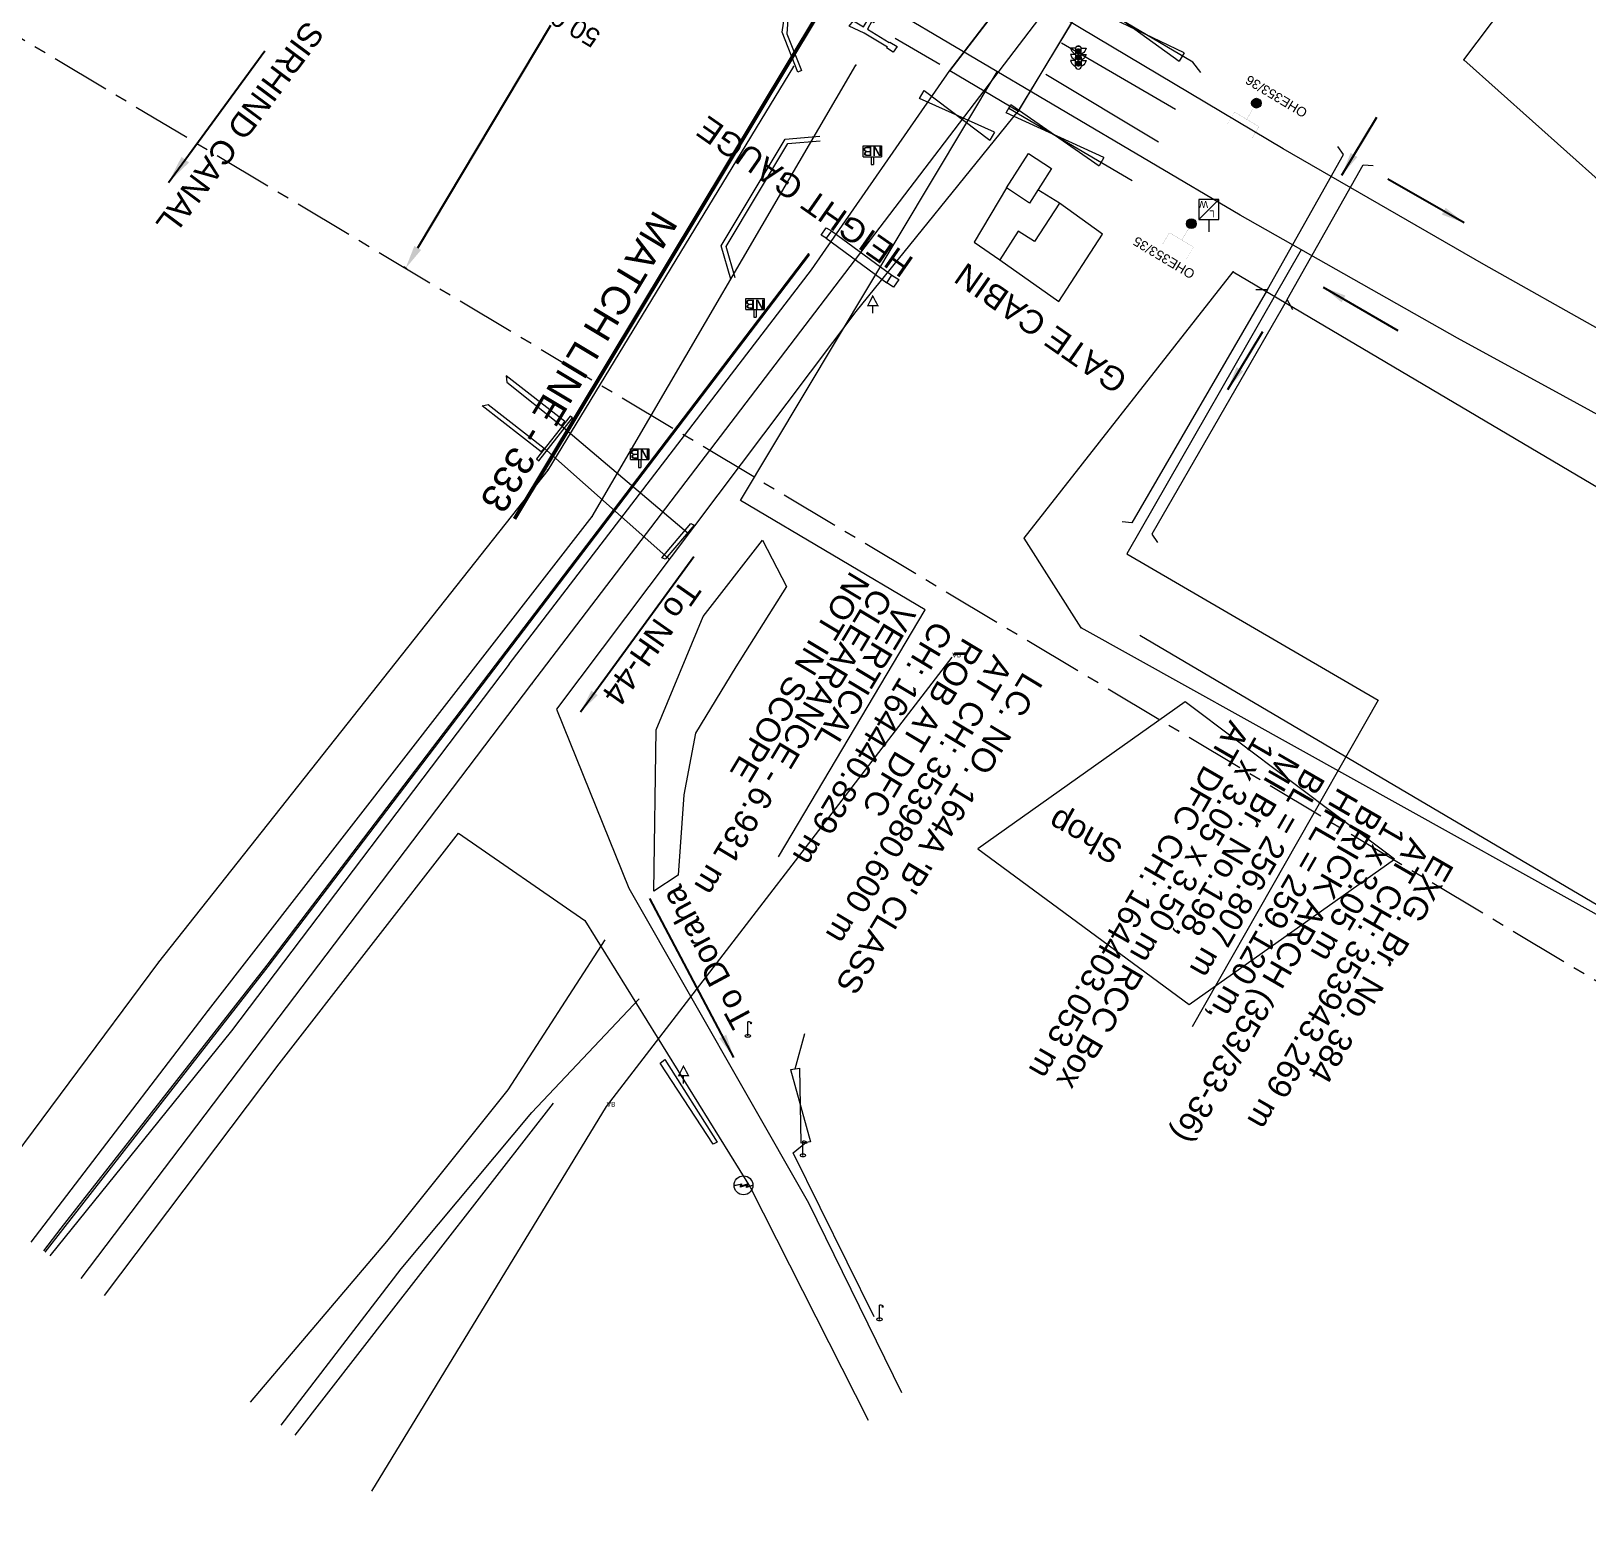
# Model space of a CAD drawing. Header units: metres. Extents: x 593168 to 611286, y 3401475 to 3412398.
# Drawn here: x 599181.3 to 599346.1, y 3408532.4 to 3408689.2 of the extents above; entities that cross this region are included whole.
import ezdxf
from ezdxf.enums import TextEntityAlignment as Align

# ---------------------------------------------------------------- set-up
doc = ezdxf.new("R2010")
doc.units = ezdxf.units.M
doc.header["$MEASUREMENT"] = 0
doc.linetypes.add('CENTER', pattern=[2, 1.25, -0.25, 0.25, -0.25])
doc.linetypes.add('PHANTOM2', pattern=[1.25, 0.625, -0.125, 0.125, -0.125, 0.125, -0.125])
doc.layers.get('Defpoints').update_dxf_attribs({"lineweight": 0})
for name, color, linetype, lineweight in [('Arch', 7, 'Continuous', 0), ('BRIDGE DETAILS PLAN', 7, 'Continuous', 0), ('Bridge Parapet', 7, 'Continuous', 0), ('CANAL BOTTOM', 5, 'Continuous', 0), ('CANAL TOP', 5, 'Continuous', 0), ('Cart Track', 34, 'Continuous', 0), ('Commercial Building Pucca', 251, 'Continuous', 0), ('Compound Wall', 251, 'Continuous', 0), ('Culvert Parapet', 7, 'Continuous', 0), ('DFCC BOUNDARY', 6, 'CENTER', 0), ('Electric Pole', 251, 'Continuous', 0), ('Existing IR Track', 7, 'Continuous', 0), ('Gate', 251, 'Continuous', 0), ('Govt buliding', 251, 'Continuous', 0), ('Grill', 251, 'Continuous', 0), ('Lamp_Post', 251, 'Continuous', 0), ('LC DETAILS IN PLAN', 7, 'Continuous', 0), ('Name Board', 251, 'Continuous', 0), ('OHE MAST', 8, 'Continuous', 0), ('OHE MAST TEXT', 8, 'Continuous', 0), ('Pavers', 7, 'Continuous', 0), ('PROPOSED DFCC TRACK', 1, 'Continuous', 0), ('Retaining Wall', 251, 'Continuous', 0), ('SFL', 7, 'Continuous', 0), ('Sign Board', 251, 'Continuous', 0), ('Subroad Centre', 34, 'Continuous', 0), ('Subroad Edge', 34, 'Continuous', 0), ('Text1', 251, 'Continuous', 0), ('Village Area', 251, 'Continuous', 0), ('Village Area text', 251, 'Continuous', 0), ('Water Logged Area', 5, 'Continuous', 0), ('Wing Wall', 7, 'Continuous', 0), ('WL', 7, 'Continuous', 0)]:
    doc.layers.add(name, color=color, linetype=linetype, lineweight=lineweight)
doc.layers.add('MATCH LINE', color=7, linetype='Continuous')
doc.styles.add('CUT-FILL', font='cut-fill.shx', dxfattribs={"height": 2})
doc.styles.add('NB', font='swissbo.ttf', dxfattribs={"height": 1.5})
doc.styles.get("Standard").update_dxf_attribs({"font": 'arial.ttf'})
doc.styles.add('Style-Arial', font='arial.ttf')
doc.dimstyles.new('ISO-25', dxfattribs={"dimtxt": 2.5, "dimasz": 2.5, "dimexe": 1.25, "dimexo": 0.625, "dimtad": 1, "dimtxsty": 'Standard', "dimcen": 2.5, "dimadec": 0, "dimazin": 0, "dimtfac": 1, "dimtmove": 0, "dimatfit": 3, "dimfxl": 1, "dimarcsym": 0})
doc.dimstyles.get("Standard").update_dxf_attribs({"dimtxt": 2.5, "dimasz": 0.18, "dimexe": 0.18, "dimexo": 0.0625, "dimgap": 0.09, "dimtad": 0, "dimtih": 1, "dimtoh": 1, "dimdec": 3, "dimzin": 0, "dimdsep": 46, "dimtxsty": 'Standard', "dimcen": 0.09, "dimaunit": 1, "dimadec": 4, "dimazin": 0, "dimtfac": 1, "dimtdec": 3, "dimtofl": 0, "dimtmove": 0, "dimatfit": 3, "dimfxl": 1, "dimtolj": 1, "dimtzin": 0, "dimarcsym": 0})

# ---------------------------------------------------------------- blocks, each defined once
blk = doc.blocks.new('GT')
at = {"layer": 'Gate'}
for p, q in [((-0.5, -0.5), (-0.5, 0.5)), ((-0.5, 0.5), (0.5, -0.5)), ((0.5, 0.5), (0.5, -0.5))]:
    blk.add_line(p, q, dxfattribs=at)
blk.add_lwpolyline([(0.5, 0.5), (-0.5, -0.5)], dxfattribs=at)
blk = doc.blocks.new('EP')
blk.add_hatch(color=8).paths.add_polyline_path([(-0.21, -0.05), (-0.21, 0.16), (-0.93, -0.01), (-0.31, 0.07), (-0.31, -0.19), (0.31, 0), (0.31, -0.24), (0.94, -0.01), (0.41, -0.1), (0.43, 0.15)])
at = {"color": 8}
for p, q in [((-0.93, -0.01), (-0.21, 0.16)), ((-0.31, 0.07), (-0.93, -0.01)), ((-0.31, -0.19), (-0.31, 0.07)), ((0.31, 0), (-0.31, -0.19)), ((-0.21, 0.16), (-0.21, -0.05)), ((-0.21, -0.05), (0.43, 0.15)), ((0.31, -0.24), (0.31, 0)), ((0.43, 0.15), (0.41, -0.1)), ((0.94, -0.01), (0.31, -0.24)), ((0.41, -0.1), (0.94, -0.01))]:
    blk.add_line(p, q, dxfattribs=at)
blk.add_circle((0, 0), 1, dxfattribs=at)
blk = doc.blocks.new('LP')
for points in [[(0, 0), (0, 1.5)], [(0.25, 1.35), (0.44, 1.35)]]:
    blk.add_lwpolyline(points)
for centre, radius, start, end in [((0.07, 0.99), 0.519, 57.6425, 97.3165), ((0.34, 1.33), 0.094, 11.7012, 168.0476)]:
    blk.add_arc(centre, radius, start, end)
at = {"extrusion": (0, 0, -1)}
blk.add_ellipse((0, 0.01), major_axis=(0.308, 0), ratio=0.400495, dxfattribs=at)
blk.add_ellipse((0.35, 1.36), major_axis=(0.0017, 0.0438), ratio=0.461056, start_param=1.74022, end_param=4.575836)
blk = doc.blocks.new('NB')
for p, q in [((-0.98, 0.82), (-0.98, 1.98)), ((-0.98, 1.98), (0.98, 1.98)), ((0.98, 1.98), (0.98, 0.82)), ((-0.98, 0.82), (0.98, 0.82)), ((-0.13, 0.82), (-0.13, 0)), ((-0.13, 0), (0.13, 0)), ((0.13, 0.82), (0.13, 0))]:
    blk.add_line(p, q)
at = {"style": 'NB', "width": 1.025371}
blk.add_text('NB', height=0.988, rotation=180, dxfattribs=at).set_placement((0, 1.39), align=Align.MIDDLE)
blk = doc.blocks.new('SIG')
for color, points in [(1, [(-0.22, 0.42, 0.180295), (-0.01, 0.33, -0.00255), (0.01, 0.33, -0.00255), (0.02, 0.33, 0.180295), (0.23, 0.42, -0.002654), (0.25, 0.44, 0.184495), (0.33, 0.65, 1.000001), (-0.32, 0.65, 0.184495), (-0.24, 0.44, -0.002654)]), (2, [(0.23, -0.23, -0.002654), (0.25, -0.21, 0.184495), (0.33, 0.01, 1.000001), (-0.32, 0.01, 0.184495), (-0.24, -0.21, -0.002654), (-0.22, -0.23, 0.180295), (-0.01, -0.32, -0.00255), (0.01, -0.32, -0.00255), (0.02, -0.32, 0.180295)]), (3, [(0.23, -0.88, -0.002654), (0.25, -0.86, 0.184495), (0.33, -0.64, 1.000001), (-0.32, -0.64, 0.184495), (-0.24, -0.86, -0.002654), (-0.22, -0.88, 0.395599)])]:
    blk.add_hatch(color=color).paths.add_polyline_path(points)
for p, q in [((-0.31, 0.98), (-0.32, -0.9)), ((0.33, -0.9), (0.32, 0.98))]:
    blk.add_line(p, q)
for points in [[(-0.31, 0.98), (-0.81, 0.98, 0.198758), (-0.42, 0.41, 0.003814), (-0.31, 0.39, 0.003814)], [(-0.31, 0.33), (-0.81, 0.33, 0.198758), (-0.42, -0.23, 0.003727), (-0.32, -0.26, 0.003727)], [(0.32, 0.98), (0.82, 0.98, -0.198758), (0.44, 0.41, -0.003814), (0.32, 0.39, -0.003814)], [(0.32, 0.33), (0.82, 0.33, -0.198758), (0.44, -0.23, -0.003727), (0.33, -0.26, -0.003727)], [(-0.32, -0.32), (-0.81, -0.32, 0.198758), (-0.42, -0.88, 0.003639), (-0.32, -0.9)], [(0.33, -0.32), (0.82, -0.32, -0.198758), (0.44, -0.88, -0.003639), (0.33, -0.9)]]:
    blk.add_lwpolyline(points, format="xyb")
for centre, radius, start, end in [((0.01, 0.91), 0.324, 12.4049, 167.5951), ((0.01, 0.81), 0.357, 27.7578, 152.2422), ((0.01, -0.9), 0.324, 181.4572, 358.5428)]:
    blk.add_arc(centre, radius, start, end)
blk = doc.blocks.new('TSB')
at = {"const_width": 0.132}
blk.add_lwpolyline([(-0.51, 0.84), (0.54, 0.84), (0, 1.85)], close=True, dxfattribs=at)
at = {"const_width": 0.142}
blk.add_lwpolyline([(0, 0.84), (0, 0)], dxfattribs=at)
blk = doc.blocks.new('WL')
at = {"layer": 'WL'}
for p, q in [((1.07, 3.42), (-1.06, 3.42)), ((-1.06, 3.42), (-1.06, 1.29)), ((1.07, 1.29), (1.07, 3.42)), ((-1.06, 1.29), (1.07, 1.29)), ((0, 1.29), (0, 0))]:
    blk.add_line(p, q, dxfattribs=at)
blk.add_lwpolyline([(-1.06, 1.29), (1.07, 3.42)], dxfattribs=at)
at = {"layer": 'WL', "style": 'CUT-FILL'}
for s, p in [('W', (-0.08, 3.25)), ('L', (0.61, 2.26))]:
    blk.add_text(s, height=0.739, rotation=180, dxfattribs=at).set_placement(p)
blk = doc.blocks.new('OHE MAST')
h = blk.add_hatch(color=256)
h.dxf.hatch_style = 1
edge = h.paths.add_edge_path()
edge.add_arc((0, 0), 0.514, 0, 360)
at = {"const_width": 0.01}
for points in [[(1.5, 3.5), (1.5, 2), (-1.5, 2), (-1.5, 3.5)], [(0, 2), (0, 0)]]:
    blk.add_lwpolyline(points, dxfattribs=at)
blk.add_circle((0, 0), 0.514)
blk = doc.blocks.new('*D191')
at = {"layer": 'Defpoints', "color": 0, "linetype": 'ByBlock', "ltscale": 5, "transparency": 16777216}
for p in [(599246.32, 3408707.17), (599220.64, 3408664.24), (599220.97, 3408664.04)]:
    blk.add_point(p, dxfattribs=at)
at = {"layer": 'DFCC BOUNDARY', "color": 0, "linetype": 'ByBlock', "lineweight": -2, "ltscale": 5, "transparency": 16777216}
for p, q in [((599246.43, 3408707.11), (599246.76, 3408706.91)), ((599245.37, 3408704.83), (599237.54, 3408691.75)), ((599222.25, 3408666.19), (599236.36, 3408689.78)), ((599220.74, 3408664.18), (599221.07, 3408663.98))]:
    blk.add_line(p, q, dxfattribs=at)
at = {"layer": 'DFCC BOUNDARY', "color": 0, "linetype": 'ByBlock', "ltscale": 5, "transparency": 16777216}
for points in [[(599245.01, 3408705.05), (599245.73, 3408704.62), (599246.65, 3408706.98)], [(599221.89, 3408666.4), (599222.61, 3408665.98), (599220.97, 3408664.04)]]:
    blk.add_solid(points, dxfattribs=at)
at = {"layer": 'DFCC BOUNDARY', "color": 0, "linetype": 'ByBlock', "ltscale": 5, "transparency": 16777216, "insert": (599236.95, 3408690.77), "char_height": 2, "attachment_point": 5, "rotation": 149, "style": 'Style-Arial'}
blk.add_mtext('\\A1;50.03 m', dxfattribs=at)
blk = doc.blocks.new('TerminatorOpen_0.5')
at = {"color": 0, "linetype": 'ByBlock', "lineweight": -2}
for q in [(-1, 0.25), (-1, 0), (-1, -0.25)]:
    blk.add_line((0, 0), q, dxfattribs=at)

msp = doc.modelspace()

# ---------------------------------------------------------------- linework, layer by layer
at = {"layer": 'Arch'}
for points in [[(599266.0698, 3408668.0054, 262.0173), (599265.5121, 3408667.237, 262.0113), (599264.9775, 3408667.5436, 261.8914), (599265.5351, 3408668.3121, 261.8914)], [(599271.952, 3408662.5067, 261.9973), (599272.4874, 3408663.3089, 262.0503), (599273.203, 3408662.8574, 261.9074), (599272.6669, 3408662.054, 261.9074)]]:
    msp.add_polyline3d(points, close=True, dxfattribs=at)
for points in [[(599266.0698, 3408668.0054, 262.0173), (599272.4874, 3408663.3089, 262.0503)], [(599265.5121, 3408667.237, 262.0113), (599271.952, 3408662.5067, 261.9973)]]:
    msp.add_polyline3d(points, dxfattribs=at)
at = {"layer": 'BRIDGE DETAILS PLAN', "lineweight": 13, "flags": 128}
msp.add_lwpolyline([(599315.8517, 3408665.9989), (599297.3687, 3408633.799), (599324.0086, 3408618.2935), (599304.2911, 3408583.712)], dxfattribs=at)
at = {"layer": 'Bridge Parapet'}
msp.add_polyline3d([(599258.784, 3408635.2341, 258.3414), (599261.3263, 3408630.324, 257.7376), (599255.9539, 3408621.8209, 256.9758), (599251.6838, 3408614.7926, 257.8975), (599250.4402, 3408608.2751, 258.8862), (599249.856, 3408599.7597, 259.85), (599247.2566, 3408598.0573, 260.1019), (599247.5062, 3408615.1539, 258.0825), (599252.4831, 3408627.1427, 256.8258)], close=True, dxfattribs=at)
at = {"layer": 'CANAL BOTTOM'}
msp.add_polyline3d([(599262.0685, 3408685.4233, 258.0345), (599236.0174, 3408642.6654, 258.3024), (599194.7875, 3408590.5289, 257.7216), (599175.752, 3408564.9767, 257.8996)], dxfattribs=at)
for p in [(599262.068, 3408685.423, 258.034), (599236.017, 3408642.665, 258.302), (599194.787, 3408590.529, 257.722)]:
    msp.add_point(p, dxfattribs=at)
at = {"layer": 'CANAL TOP'}
msp.add_polyline3d([(599181.3154, 3408560.903, 260.0235), (599200.0697, 3408585.4441, 259.9169), (599240.7206, 3408637.7539, 260.8697), (599268.673, 3408685.5672, 260.5947)], dxfattribs=at)
for p in [(599268.673, 3408685.567, 260.595), (599240.721, 3408637.754, 260.87), (599200.07, 3408585.444, 259.917)]:
    msp.add_point(p, dxfattribs=at)
at = {"layer": 'Cart Track'}
for points in [[(599242.0617, 3408592.8976, 260.1079), (599231.808, 3408577.0329, 260.6277), (599218.9387, 3408560.962, 262.3032), (599204.4976, 3408543.9282, 263.0013)], [(599207.7952, 3408541.5136, 263.0966), (599220.4858, 3408558.0486, 262.5602), (599234.3415, 3408574.6136, 260.6747), (599245.7224, 3408586.6574, 259.8819)]]:
    msp.add_polyline3d(points, dxfattribs=at)
at = {"layer": 'Commercial Building Pucca'}
msp.add_polyline3d([(599303.9874, 3408586.0493, 267.5297), (599325.7399, 3408601.4587, 263.6548), (599303.5539, 3408618.1363, 265.2484), (599281.5728, 3408602.565, 265.2484)], close=True, dxfattribs=at)
at = {"layer": 'Compound Wall'}
for points in [[(599284.6401, 3408672.5459, 263.8138), (599281.1826, 3408666.7935, 265.6933), (599283.9057, 3408664.9173, 265.6763)], [(599290.2447, 3408670.9331, 265.4983), (599287.9592, 3408672.354, 263.7968)], [(599421.289, 3408532.4277, 261.9943), (599378.2519, 3408578.304, 261.2485), (599298.763, 3408625.1497, 261.0896)], [(599262.2278, 3408579.235, 259.3901), (599263.2473, 3408582.9896, 259.4451)], [(599270.5946, 3408552.9807, 261.4425), (599262.01, 3408570.3678, 261.3715), (599263.3726, 3408571.4381, 259.4531)]]:
    msp.add_polyline3d(points, dxfattribs=at)
at = {"layer": 'Culvert Parapet'}
for points in [[(599234.8511, 3408643.854, 259.1462), (599235.0942, 3408643.6491, 259.1422), (599238.6387, 3408648.1824, 259.0962), (599238.3956, 3408648.3873, 259.0962)], [(599248.1181, 3408633.3873, 261.4505), (599251.1834, 3408636.9976, 261.5135), (599251.5389, 3408636.8351, 261.4705), (599248.4733, 3408633.2245, 261.4705)]]:
    msp.add_polyline3d(points, close=True, dxfattribs=at)
at = {"layer": 'DFCC BOUNDARY', "ltscale": 5}
msp.add_line((599115.1914, 3408727.3307), (599415.1303, 3408547.8723), dxfattribs=at)
at = {"layer": 'Existing IR Track', "color": 0, "lineweight": 15, "flags": 128}
for points in [[(599347.8801, 3408657.3091), (599335.1896, 3408664.4232), (599313.9218, 3408676.7065), (599275.9401, 3408699.3442)], [(599358.0551, 3408642.636), (599343.5804, 3408650.5262), (599332.3922, 3408656.6249), (599309.3845, 3408669.6641), (599271.0845, 3408692.2708)]]:
    msp.add_lwpolyline(points, dxfattribs=at)
at = {"layer": 'Govt buliding'}
msp.add_polyline3d([(599284.6401, 3408672.5459, 263.8138), (599286.947, 3408676.1843, 263.6149), (599289.3785, 3408674.5925, 263.7968), (599287.0691, 3408670.9501, 263.7968)], close=True, dxfattribs=at)
at = {"layer": 'Govt buliding', "color": 7}
msp.add_polyline3d([(599294.7918, 3408667.6526, 267.274), (599290.2447, 3408670.9331, 265.4983), (599287.6068, 3408666.8787, 265.4483), (599285.8778, 3408667.9767, 265.3633), (599283.9057, 3408664.9173, 265.6763), (599290.1745, 3408660.5274, 267.224)], close=True, dxfattribs=at)
at = {"layer": 'Grill', "elevation": 261.4885}
msp.add_lwpolyline([(599305.2004, 3408684.7775), (599304.3666, 3408685.8605), (599293.1855, 3408692.5017)], dxfattribs=at)
at = {"layer": 'Grill'}
for points in [[(599272.8189, 3408688.4131, 261.8974), (599277.5469, 3408685.6532, 261.9254)], [(599290.4478, 3408687.9212, 262.3022), (599302.525, 3408680.8989, 261.7014)], [(599288.7749, 3408684.6065, 262.2862), (599300.7378, 3408677.42, 261.8944)], [(599297.9527, 3408673.3013, 261.7074), (599284.8587, 3408680.9771, 263.074)]]:
    msp.add_polyline3d(points, dxfattribs=at)
at = {"layer": 'LC DETAILS IN PLAN', "lineweight": 13}
msp.add_lwpolyline([(599260.4829, 3408601.7154), (599275.9937, 3408627.8656), (599256.4334, 3408639.4514), (599283.6368, 3408684.8617)], dxfattribs=at)
at = {"layer": 'MATCH LINE', "linetype": 'PHANTOM2', "ltscale": 15, "const_width": 0.4}
msp.add_lwpolyline([(599294.9761, 3408741.3658), (599232.5042, 3408637.4982)], dxfattribs=at)
at = {"layer": 'Pavers'}
msp.add_polyline3d([(599292.6785, 3408691.9458, 262.1223), (599286.7853, 3408695.6305, 262.0093), (599278.619, 3408684.9842, 262.1923), (599285.8813, 3408680.6704, 262.2812)], close=True, dxfattribs=at)
for p in [(599278.619, 3408684.984, 262.192), (599285.881, 3408680.67, 262.281)]:
    msp.add_point(p, dxfattribs=at)
at = {"layer": 'PROPOSED DFCC TRACK', "linetype": 'Continuous', "flags": 128}
for points in [[(599255.4069, 3408662.8752), (599254.4016, 3408666.4099), (599261.175, 3408677.7219), (599264.8484, 3408678.0246)], [(599255.8878, 3408663.012), (599254.9417, 3408666.3387), (599261.472, 3408677.2447), (599264.8894, 3408677.5263)]]:
    msp.add_lwpolyline(points, dxfattribs=at)
at = {"layer": 'PROPOSED DFCC TRACK', "color": 7, "linetype": 'Continuous', "flags": 128}
for points, elevation in [([(599311.0258, 3408661.775), (599312.2617, 3408661.8025), (599320.3281, 3408676.0778), (599319.7184, 3408676.9357)], -0.0002), ([(599314.9609, 3408659.6437), (599314.3468, 3408660.7166), (599322.4132, 3408674.9919), (599323.4627, 3408674.9123)], 0.0007)]:
    msp.add_lwpolyline(points, dxfattribs=dict(at, elevation=elevation))
at = {"layer": 'PROPOSED DFCC TRACK', "linetype": 'Continuous', "flags": 128}
for points, elevation in [([(599312.2617, 3408661.8025), (599297.9167, 3408637.0842), (599296.8687, 3408637.1807)], -0.0002), ([(599314.3468, 3408660.7166), (599300.0174, 3408635.8719), (599300.6253, 3408635.0127)], 0.0007)]:
    msp.add_lwpolyline(points, dxfattribs=dict(at, elevation=elevation))
at = {"layer": 'Retaining Wall'}
for points in [[(599261.1625, 3408691.194, 259.1961), (599261.5034, 3408690.8687, 259.1981), (599261.3655, 3408688.8648, 259.1862), (599262.9125, 3408684.9733, 259.2151), (599262.5295, 3408684.8094, 259.2071), (599260.8581, 3408689.047, 259.1952), (599261.1625, 3408691.194, 259.1961)], [(599182.7933, 3408559.8208, 260.8492), (599184.6375, 3408562.2226, 260.8397), (599206.3998, 3408590.0861, 260.9626), (599263.7596, 3408665.4742, 262.2223), (599263.6572, 3408665.6043, 262.2493), (599206.278, 3408590.2115, 260.9386), (599184.4447, 3408562.3803, 260.8117), (599182.596, 3408559.9653, 260.8214)]]:
    msp.add_polyline3d(points, dxfattribs=at)
msp.add_polyline3d([(599247.9526, 3408579.8516, 259.824), (599248.4142, 3408580.2244, 259.9289), (599253.96, 3408571.4803, 260.0819), (599253.5646, 3408571.2684, 260.0739)], close=True, dxfattribs=at)
at = {"layer": 'SFL'}
for points in [[(599250.9323, 3408635.9004, 260.6937), (599237.4721, 3408647.3274, 258.8532)], [(599235.614, 3408645.0356, 258.1984), (599248.8659, 3408633.2655, 260.5647)]]:
    msp.add_polyline3d(points, dxfattribs=at)
at = {"layer": 'Subroad Centre'}
msp.add_polyline3d([(599186.5922, 3408557.0391, 260.5232), (599205.038, 3408581.3583, 260.5268), (599234.3305, 3408620.0183, 261.0666), (599305.9972, 3408713.9657, 262.0463), (599327.0151, 3408740.0105, 261.5005), (599345.0685, 3408762.879, 261.0796), (599364.3536, 3408788.2463, 260.5697), (599374.7132, 3408801.7398, 260.3918)], dxfattribs=at)
for p in [(599234.33, 3408620.018, 261.067), (599205.038, 3408581.358, 260.527)]:
    msp.add_point(p, dxfattribs=at)
at = {"layer": 'Subroad Edge'}
for points in [[(599231.9493, 3408622.1056, 261.1176), (599263.9532, 3408663.8653, 261.9134), (599278.6366, 3408684.9721, 262.1903), (599286.7872, 3408695.6373, 262.0093), (599303.651, 3408716.2395, 262.0413), (599324.6718, 3408741.9403, 261.5895), (599342.5517, 3408764.8587, 261.1716), (599361.9781, 3408789.687, 260.5917), (599372.4785, 3408803.2918, 260.4097)], [(599377.5436, 3408799.774, 260.2642), (599367.2792, 3408786.024, 260.4298), (599347.6071, 3408760.6081, 260.8907), (599329.8092, 3408737.7247, 261.3135), (599308.5353, 3408711.4548, 261.9343), (599292.6803, 3408691.9449, 262.1223), (599285.8538, 3408680.7196, 262.2822), (599268.6782, 3408659.4638, 261.9094), (599236.9683, 3408617.3316, 260.8337), (599244.6146, 3408598.3856, 260.2588), (599263.6321, 3408565.0722, 259.3151), (599273.5045, 3408544.9613, 259.0702)], [(599231.9493, 3408622.1056, 261.1176), (599202.5157, 3408583.2782, 260.6927), (599183.2883, 3408559.4584, 260.7435)], [(599189.0685, 3408555.2259, 260.3527), (599207.5559, 3408579.7843, 260.3598), (599226.5792, 3408604.1966, 260.6587)], [(599226.5792, 3408604.1966, 260.6587), (599239.9578, 3408594.9648, 260.1359), (599257.4744, 3408566.7158, 259.4111), (599269.9876, 3408542.0289, 259.1069)]]:
    msp.add_polyline3d(points, dxfattribs=at)
at = {"layer": 'Village Area'}
msp.add_polyline3d([(599217.3757, 3408534.4984, 262.8), (599242.2654, 3408575.2442, 260.7147), (599278.8799, 3408622.8325, 261.3095)], dxfattribs=at)
at = {"layer": 'Water Logged Area'}
msp.add_polyline3d([(599430.3712, 3408770.0865, 258.5253), (599464.1221, 3408720.2058, 258.8792), (599548.4349, 3408631.8612, 258.4804), (599519.823, 3408606.6294, 257.3197), (599497.8158, 3408582.8559, 258.4134), (599425.888, 3408626.166, 257.6396), (599365.8019, 3408656.9002, 259.1812), (599333.0771, 3408686.1248, 260.2049), (599343.2697, 3408699.6878, 258.2714), (599373.7795, 3408683.2255, 258.2204)], close=True, dxfattribs=at)
msp.add_polyline3d([(599292.5385, 3408625.9591, 260.4068), (599286.4986, 3408635.468, 260.0999), (599308.645, 3408663.6695, 261.8954), (599382.9246, 3408619.7282, 258.7943), (599415.8, 3408602.6764, 259.1092), (599437.4593, 3408588.8444, 260.8227), (599438.4054, 3408559.6525, 258.9892), (599414.9679, 3408545.0183, 261.0696), (599378.2519, 3408578.304, 261.2485), (599292.5385, 3408625.9591, 260.4068)], dxfattribs=at)
for p in [(599333.077, 3408686.125, 260.205), (599308.645, 3408663.669, 261.895), (599286.499, 3408635.468, 260.1), (599292.539, 3408625.959, 260.407)]:
    msp.add_point(p, dxfattribs=at)
at = {"layer": 'Wing Wall'}
for points in [[(599267.9557, 3408689.6853, 262.1653), (599268.4005, 3408690.2587, 262.1743), (599269.4689, 3408689.6284, 262.1603), (599270.1728, 3408690.7301, 262.1843), (599270.1728, 3408690.7301, 262.1843), (599270.7807, 3408690.4535, 262.1783), (599270.5659, 3408690.0336, 262.1723), (599270.3651, 3408690.1981, 262.1873), (599269.884, 3408689.3601, 262.1703), (599272.1866, 3408687.9547, 262.1573), (599272.2834, 3408687.9788, 262.1733), (599273.0367, 3408687.526, 262.1693), (599272.6269, 3408686.9428, 262.1643), (599271.9039, 3408687.38, 262.1653), (599272.0038, 3408687.4759, 262.1813), (599269.5584, 3408688.9341, 262.1743)], [(599237.8311, 3408647.7998, 258.9212), (599231.606, 3408652.6389, 258.9172), (599231.703, 3408651.9642, 258.9112), (599237.4437, 3408647.3748, 258.5863)], [(599235.3257, 3408644.5824, 258.9252), (599229.0886, 3408649.4814, 258.9312), (599229.7259, 3408649.6002, 258.9332), (599235.6526, 3408644.9717, 258.9362)]]:
    msp.add_polyline3d(points, close=True, dxfattribs=at)
msp.add_polyline3d([(599209.2574, 3408540.4429, 264.328), (599219.4558, 3408553.5781, 264.2877), (599236.6302, 3408575.6051, 260.1829)], dxfattribs=at)

# ---------------------------------------------------------------- block references
at = {"layer": 'Electric Pole', "xscale": 0.9997078269552191, "yscale": 0.9997078269552191, "zscale": 0.9997078269552191}
msp.add_blockref('EP', (599256.7592, 3408566.9095, 261.3305), dxfattribs=at)
at = {"layer": 'Gate'}
for p, xscale, yscale, zscale, rotation in [((599298.4234, 3408689.2496, 156.3202), 11.08018159318804, 0.9997078268772507, 11.08018159318804, 329.3120825955262), ((599279.3801, 3408680.2393, 156.3202), 8.67389955893491, 0.9997078268772505, 8.67389955893491, 329.3120825940761), ((599289.7589, 3408678.1395, 156.3202), 11.32498060635996, 0.9997078268772506, 11.32498060635996, 330.3120825953913), ((599262.8002, 3408575.3366, 156.3202), 7.880478606315031, 0.9997078268772505, 7.880478606315031, 98.3120825952346)]:
    msp.add_blockref('GT', p, dxfattribs=dict(at, xscale=xscale, yscale=yscale, zscale=zscale, rotation=rotation))
at = {"layer": 'Lamp_Post', "xscale": 0.9997078269552191, "yscale": 0.9997078269552191, "zscale": 0.9997078269552191}
for p in [(599257.2194, 3408582.7292, 261.2985), (599263.057, 3408570.0744, 260.8547), (599271.169, 3408552.7025, 264.1587)]:
    msp.add_blockref('LP', p, dxfattribs=at)
at = {"layer": 'Name Board', "xscale": 0.9997078269552191, "yscale": 0.9997078269552191, "zscale": 0.9997078269552191}
for p in [(599270.4171, 3408675.0281, 264.1797), (599257.9759, 3408658.848, 264.4226), (599245.7684, 3408642.9518, 263.7148)]:
    msp.add_blockref('NB', p, dxfattribs=at)
at = {"layer": 'OHE MAST', "rotation": 149.0208306544456}
for p in [(599311.1029, 3408681.5297), (599304.216, 3408668.7631)]:
    msp.add_blockref('OHE MAST', p, dxfattribs=at)
at = {"layer": 'Sign Board', "xscale": 0.9997078269552191, "yscale": 0.9997078269552191, "zscale": 0.9997078269552191}
for name, p in [('SIG', (599292.2306, 3408686.3661, 263.4499)), ('TSB', (599270.454, 3408659.2513, 264.4756)), ('TSB', (599250.3993, 3408577.6821, 259.861))]:
    msp.add_blockref(name, p, dxfattribs=at)
at = {"layer": 'WL', "xscale": 0.9997078269552191, "yscale": 0.9997078269552191, "zscale": 0.9997078269552191}
msp.add_blockref('WL', (599306.0584, 3408667.9112, 264.7735), dxfattribs=at)

# ---------------------------------------------------------------- texts
at = {"layer": 'BRIDGE DETAILS PLAN', "color": 10, "style": 'Style-Arial'}
for s, p in [('AT DFC CH: 164403.053 m ', (599308.334, 3408616.283)), ('1 x 3.05 x 3.50 m RCC Box', (599310.9948, 3408614.6053)), ('MI Br. No.198,', (599313.6556, 3408612.9276))]:
    msp.add_text(s, height=2.5, rotation=240, dxfattribs=at).set_placement(p)
at = {"layer": 'BRIDGE DETAILS PLAN', "style": 'Style-Arial'}
for s, p in [('BL = 256.807 m ', (599316.3163, 3408611.2499)), ('HFL = 259.120 m, ', (599319.8356, 3408609.1951)), ('BRICK ARCH (353/33-36) ', (599322.3636, 3408607.4163)), ('1 x 3.05 m ', (599324.8916, 3408605.6376)), ('AT CH: 353943.269 m', (599327.4196, 3408603.8588)), ('EXG. Br. No. 384', (599329.9476, 3408602.0801))]:
    msp.add_text(s, height=2.5, rotation=240, dxfattribs=at).set_placement(p)
at = {"layer": 'CANAL BOTTOM'}
msp.add_text('SIRHIND CANAL', height=2.5, rotation=233.315195, dxfattribs=at).set_placement((599210.4878, 3408690.4102))
at = {"layer": 'LC DETAILS IN PLAN', "color": 10, "style": 'Style-Arial'}
for s, p in [('NOT IN SCOPE', (599268.1234, 3408632.0949)), ('CLEARANCE - 6.931 m', (599270.544, 3408630.3777)), ('CH: 164440.829 m  ', (599276.9641, 3408626.8964)), ('VERTICAL ', (599272.9646, 3408628.6605)), ('ROB AT DFC', (599280.1214, 3408625.071))]:
    msp.add_text(s, height=2.5, rotation=239, dxfattribs=at).set_placement(p)
at = {"layer": 'LC DETAILS IN PLAN', "style": 'Style-Arial'}
for s, p in [('AT CH: 353980.600 m', (599283.2787, 3408623.2456)), ("LC. NO. 164A 'B' CLASS", (599286.436, 3408621.4202))]:
    msp.add_text(s, height=2.5, rotation=239, dxfattribs=at).set_placement(p)
at = {"layer": 'MATCH LINE', "linetype": 'Continuous'}
msp.add_text('MATCH LINE - 333', height=3, rotation=239.034667, dxfattribs=at).set_placement((599247.3296, 3408670.3612, 261.2843))
at = {"layer": 'OHE MAST TEXT'}
for s, p in [('OHE353/36', (599316.6019, 3408680.7872, 263.328)), ('OHE353/35', (599304.6936, 3408663.7042))]:
    msp.add_text(s, height=1, rotation=149, dxfattribs=at).set_placement(p)
at = {"layer": 'Subroad Edge'}
for s, rotation, p in [('To NH-44', 235.011498, (599250.3367, 3408631.3145)), ('To Doraha', 118.208029, (599257.8718, 3408584.3938))]:
    msp.add_text(s, height=2.5, rotation=rotation, dxfattribs=at).set_placement(p)
at = {"layer": 'Text1'}
for s, rotation, p in [('HEIGHT GAUGE', 145.065148, (599274.9414, 3408664.9812, 415.3684)), ('HEIGHT GAUGE', 145.065148, (599274.9414, 3408664.9812, 415.3684)), ('GATE CABIN', 145.065148, (599297.6578, 3408652.6435, 415.3684)), ('GATE CABIN', 145.065148, (599297.6578, 3408652.6435, 415.3684)), ('Shop', 151.044359, (599297.1369, 3408602.9658, 156.3202)), ('Shop', 151.044359, (599297.1369, 3408602.9658, 156.3202))]:
    msp.add_text(s, height=2.5, rotation=rotation, dxfattribs=at).set_placement(p)
at = {"layer": 'Village Area text'}
for p in [(599278.88, 3408622.833, 261.31), (599242.265, 3408575.244, 260.715)]:
    msp.add_text('VB', height=0.5, dxfattribs=at).set_placement(p)

# ---------------------------------------------------------------- dimensions: what is measured, and where the dimension line sits
at = {"layer": 'DFCC BOUNDARY', "linetype": 'ByBlock', "ltscale": 5}
dim = msp.add_linear_dim(base=(599220.9651, 3408664.0445), p1=(599246.3233, 3408707.1737), p2=(599220.6362, 3408664.2413), angle=239.107215, dimstyle='Standard', override={"dimtxt": 2, "dimasz": 2.5, "dimexe": 0.125, "dimexo": 0.125, "dimgap": 0.125, "dimtad": 1, "dimtih": 0, "dimtoh": 0, "dimdec": 3, "dimzin": 11, "dimpost": ' m', "dimtxsty": 'Style-Arial', "dimsah": 1, "dimadec": 4, "dimazin": 3, "dimtmove": 2, "dimatfit": 1, "dimldrblk": 'TerminatorOpen_0.5', "dimfrac": 2, "dimtzin": 11}, dxfattribs=at)
dim.commit()
dim.dimension.update_dxf_attribs({"geometry": '*D191', "text_midpoint": (599236.9532, 3408690.7662), "dimtype": 129, "text_rotation": 149})

# ---------------------------------------------------------------- leaders
at = {"layer": 'CANAL BOTTOM'}
for points, override in [([(599195.8518, 3408673.1251, -156.3202), (599206.0443, 3408687.054, -156.3202)], {"dimtxt": 3, "dimasz": 3, "dimgap": 0.625, "dimtad": 0, "dimdec": 3, "dimzin": 2, "dimtdec": 3}), ([(599320.1507, 3408673.8989, 0.0288), (599323.8542, 3408680.0497, 0.0288)], {"dimtxt": 3, "dimasz": 2.5, "dimgap": 0.625, "dimtad": 0, "dimdec": 3, "dimzin": 2, "dimtdec": 3}), ([(599308.0627, 3408651.2072, 0.0288), (599311.7662, 3408657.358, 0.0288)], {"dimtxt": 3, "dimasz": 2.5, "dimgap": 0.625, "dimtad": 0, "dimdec": 3, "dimzin": 2, "dimtdec": 3})]:
    msp.add_leader(points, dimstyle='ISO-25', override=override, dxfattribs=at)
at = {"layer": 'Existing IR Track', "color": 7, "lineweight": -3}
for points in [[(599333.1168, 3408668.8456), (599325.0378, 3408673.4641)], [(599318.175, 3408662.0476), (599326.069, 3408657.4348)]]:
    msp.add_leader(points, dimstyle='ISO-25', override={"dimtxt": 3, "dimasz": 2.5, "dimtad": 0, "dimdec": 3, "dimzin": 2, "dimtdec": 3}, dxfattribs=at)
at = {"layer": 'Subroad Edge'}
for points in [[(599239.5037, 3408617.048), (599251.5165, 3408633.5292)], [(599255.7353, 3408580.4514), (599246.8501, 3408597.2769)]]:
    msp.add_leader(points, dimstyle='ISO-25', override={"dimtxt": 3, "dimasz": 2.5, "dimgap": 0.625, "dimtad": 0, "dimdec": 3, "dimzin": 2, "dimtdec": 3}, dxfattribs=at)

doc.saveas('drawing.dxf')
